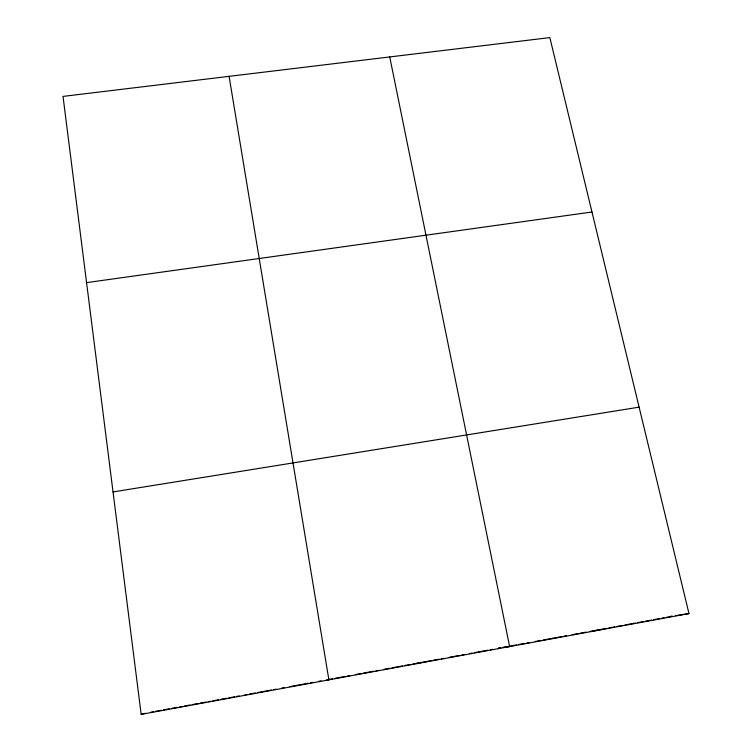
<?xml version="1.0" encoding="UTF-8"?>
<svg xmlns="http://www.w3.org/2000/svg" width="752" height="752" viewBox="0 0 752 752"><rect width="100%" height="100%" fill="white"/><g stroke="black" fill="none" stroke-linecap="round" stroke-linejoin="round"><path stroke-width="1.13" d="M141.169 714.4L688.973 613.576L549.844 37.6L63.027 96.406L141.169 714.4L145.286 713.234M151.011 712.182L153.295 711.759M155.589 711.336L161.313 710.283M163.598 709.869L169.322 708.807M171.616 708.393L177.34 707.341M179.625 706.918L181.918 706.495M184.212 706.072L189.936 705.019M192.221 704.596L197.945 703.543M200.239 703.12L205.963 702.067M208.248 701.654L210.541 701.231M212.825 700.808L218.55 699.755M220.844 699.332L226.568 698.279M228.852 697.856L234.577 696.803M236.871 696.38L239.174 695.957M244.936 694.895L247.239 694.472M249.551 694.049L255.313 692.987M257.616 692.564L271.453 690.016M273.756 689.593L276.059 689.17M281.821 688.108L284.124 687.685M289.896 686.623L308.339 683.23M310.642 682.807L312.945 682.384M318.707 681.321L321.01 680.898M332.506 678.783L326.782 679.836L328.887 679.855L229.097 76.347M334.8 678.36L345.121 676.462M347.415 676.039L349.708 675.625M355.442 674.563L361.167 673.51M363.46 673.087L373.782 671.188M376.075 670.765L378.369 670.342M384.103 669.289L389.837 668.237M392.121 667.814L402.442 665.915M404.736 665.492L410.47 664.439M412.763 664.016L415.057 663.593M416.194 663.386L418.479 662.963M420.753 662.55L431.028 660.66M433.302 660.237L439.008 659.184M441.292 658.771L443.567 658.348M449.273 657.295L459.538 655.406M461.822 654.992L464.106 654.569M469.803 653.526L472.087 653.103M474.371 652.68L488.057 650.16M490.342 649.747L492.616 649.324M498.322 648.271L500.606 647.857M502.9 647.434L516.746 644.887M519.059 644.455L524.821 643.402M527.133 642.969L529.446 642.546M535.208 641.484L540.979 640.422M543.292 639.999L561.753 636.606M564.056 636.173L566.369 635.75M572.14 634.688L577.912 633.626M580.215 633.203L585.987 632.141M589.446 631.511L598.63 629.819M600.933 629.396L606.667 628.334M608.97 627.911L614.704 626.858M617.007 626.435L622.741 625.382M625.044 624.959L635.374 623.06M637.668 622.637L643.411 621.575M645.705 621.152L651.448 620.099M653.742 619.676L659.485 618.623M661.779 618.2L664.072 617.777M666.375 617.354L672.109 616.292M113.044 491.93L639.106 407.152M669.769 616.565L672.081 616.198M675.559 615.662L688.973 613.576M592.661 631.031L600.152 629.922M86.574 282.63L591.974 211.998M498.689 648.055L500.729 647.782M502.872 647.491L509.63 646.588L389.733 56.945M416.063 663.49L420.105 663.067"/></g></svg>
